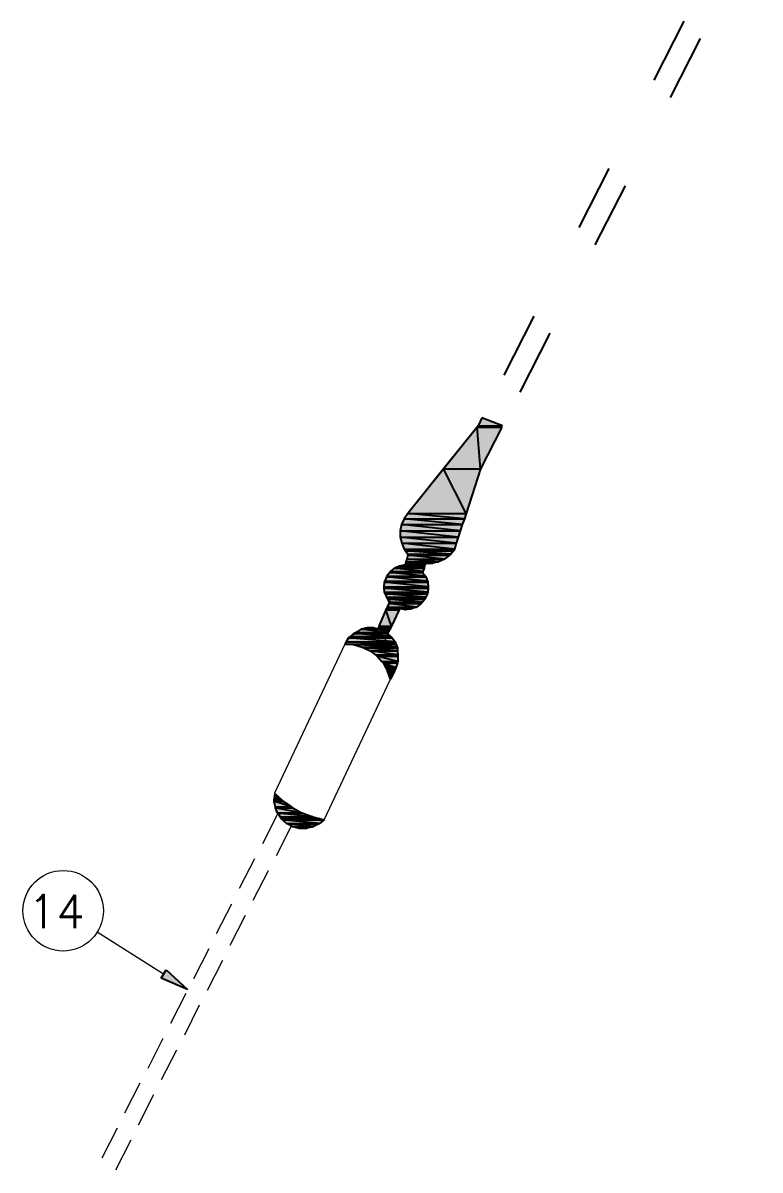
# Model space of a CAD drawing. Header units: millimetres. Extents: x 162108 to 399484, y 66362 to 138751.
# Drawn here: x 237923 to 239260, y 73263 to 75343 of the extents above; entities that cross this region are included whole.
import ezdxf

# ---------------------------------------------------------------- set-up
doc = ezdxf.new("R2010")
doc.units = ezdxf.units.MM
doc.header["$LTSCALE"] = 10
doc.linetypes.add('ACAD_ISO03W100', pattern=[30, 12, -18])
for name, color, linetype in [('12', 32, 'Continuous'), ('at_Entity', 7, 'Continuous'), ('at_Solid', 7, 'Continuous')]:
    doc.layers.add(name, color=color, linetype=linetype)
doc.styles.add('ROMANS', font='romans.shx')

msp = doc.modelspace()

# ---------------------------------------------------------------- hatches: boundary and pattern name
at = {"layer": 'at_Solid'}
for points in [[(238755.5, 74626.8), (238748.8, 74612.5), (238793.2, 74612.5)], [(238747.3, 74610.3), (238686.3, 74534.3), (238753.3, 74534.3)], [(238748.8, 74612.5), (238747.3, 74610.3), (238791.7, 74610.3)], [(238747.3, 74610.3), (238791.7, 74610.3), (238753.3, 74534.3)], [(238748.8, 74612.5), (238793.2, 74612.5), (238791.7, 74610.3)], [(238686.3, 74534.3), (238621.6, 74453.8), (238726.9, 74453.8)], [(238686.3, 74534.3), (238753.3, 74534.3), (238726.9, 74453.8)], [(238621.6, 74453.8), (238614.8, 74444), (238723.9, 74444)], [(238621.6, 74453.8), (238726.9, 74453.8), (238723.9, 74444)], [(238609.6, 74433.4), (238607.3, 74422.2), (238716.4, 74422.2)], [(238614.8, 74444), (238609.6, 74433.4), (238720.2, 74433.4)], [(238609.6, 74433.4), (238720.2, 74433.4), (238716.4, 74422.2)], [(238614.8, 74444), (238723.9, 74444), (238720.2, 74433.4)], [(238607.3, 74422.2), (238607.3, 74410.9), (238712.6, 74410.9)], [(238607.3, 74422.2), (238716.4, 74422.2), (238712.6, 74410.9)], [(238607.3, 74410.9), (238610.3, 74399.6), (238708.9, 74399.6)], [(238607.3, 74410.9), (238712.6, 74410.9), (238708.9, 74399.6)], [(238610.3, 74399.6), (238614.8, 74389), (238705.9, 74389)], [(238610.3, 74399.6), (238708.9, 74399.6), (238705.9, 74389)], [(238614.8, 74389), (238617.1, 74386), (238704.4, 74386)], [(238614.8, 74389), (238705.9, 74389), (238704.4, 74386)], [(238617.1, 74386), (238621.6, 74380), (238699.1, 74380)], [(238617.1, 74386), (238704.4, 74386), (238699.1, 74380)], [(238619.3, 74371), (238617.8, 74365.7), (238677.3, 74365.7)], [(238621.6, 74377.8), (238619.3, 74371), (238687.8, 74371)], [(238619.3, 74371), (238687.8, 74371), (238677.3, 74365.7)], [(238621.6, 74380), (238621.6, 74377.8), (238696.8, 74377.8)], [(238621.6, 74380), (238699.1, 74380), (238696.8, 74377.8)], [(238621.6, 74377.8), (238696.8, 74377.8), (238687.8, 74371)], [(238588.5, 74346.9), (238583.2, 74340.1), (238653.2, 74340.1)], [(238589.2, 74348.4), (238588.5, 74346.9), (238647.9, 74346.9)], [(238588.5, 74346.9), (238647.9, 74346.9), (238653.2, 74340.1)], [(238597.5, 74354.4), (238589.2, 74348.4), (238648.7, 74348.4)], [(238589.2, 74348.4), (238648.7, 74348.4), (238647.9, 74346.9)], [(238606.5, 74358.2), (238597.5, 74354.4), (238650.9, 74354.4)], [(238597.5, 74354.4), (238650.9, 74354.4), (238648.7, 74348.4)], [(238616.3, 74360.4), (238606.5, 74358.2), (238651.7, 74358.2)], [(238606.5, 74358.2), (238651.7, 74358.2), (238650.9, 74354.4)], [(238617.1, 74363.5), (238616.3, 74360.4), (238652.4, 74360.4)], [(238616.3, 74360.4), (238652.4, 74360.4), (238651.7, 74358.2)], [(238617.8, 74363.5), (238617.1, 74363.5), (238654, 74363.5)], [(238617.1, 74363.5), (238654, 74363.5), (238652.4, 74360.4)], [(238617.8, 74365.7), (238617.8, 74363.5), (238666.7, 74363.5)], [(238617.8, 74365.7), (238677.3, 74365.7), (238666.7, 74363.5)], [(238654, 74363.5), (238666.7, 74363.5), (238665.2, 74363.5)], [(238578.7, 74328.8), (238577.9, 74320.6), (238658.5, 74320.6)], [(238579.5, 74331.1), (238578.7, 74328.8), (238657.7, 74328.8)], [(238578.7, 74328.8), (238657.7, 74328.8), (238658.5, 74320.6)], [(238582.5, 74338.6), (238579.5, 74331.1), (238657, 74331.1)], [(238579.5, 74331.1), (238657, 74331.1), (238657.7, 74328.8)], [(238583.2, 74340.1), (238582.5, 74338.6), (238654, 74338.6)], [(238582.5, 74338.6), (238654, 74338.6), (238657, 74331.1)], [(238583.2, 74340.1), (238653.2, 74340.1), (238654, 74338.6)], [(238577.9, 74320.6), (238577.9, 74318.3), (238658.5, 74318.3)], [(238577.9, 74320.6), (238658.5, 74320.6), (238658.5, 74318.3)], [(238577.9, 74318.3), (238578.7, 74310.8), (238657.7, 74310.8)], [(238577.9, 74318.3), (238658.5, 74318.3), (238657.7, 74310.8)], [(238578.7, 74310.8), (238580.2, 74307.8), (238657, 74307.8)], [(238578.7, 74310.8), (238657.7, 74310.8), (238657, 74307.8)], [(238580.2, 74307.8), (238582.5, 74301.8), (238654, 74301.8)], [(238580.2, 74307.8), (238657, 74307.8), (238654, 74301.8)], [(238582.5, 74301.8), (238584.7, 74298), (238652.4, 74298)], [(238582.5, 74301.8), (238654, 74301.8), (238652.4, 74298)], [(238587, 74290.5), (238584, 74283.7), (238637.4, 74283.7)], [(238584.7, 74298), (238587.7, 74292.7), (238647.9, 74292.7)], [(238584.7, 74298), (238652.4, 74298), (238647.9, 74292.7)], [(238587.7, 74292.7), (238587, 74290.5), (238645.7, 74290.5)], [(238587, 74290.5), (238645.7, 74290.5), (238637.4, 74283.7)], [(238587.7, 74292.7), (238647.9, 74292.7), (238645.7, 74290.5)], [(238581.7, 74279.2), (238568.9, 74249.1), (238591.5, 74249.1)], [(238582.5, 74280.7), (238581.7, 74279.2), (238605.8, 74279.2)], [(238581.7, 74279.2), (238605.8, 74279.2), (238591.5, 74249.1)], [(238584, 74283.7), (238582.5, 74281.4), (238629.1, 74281.4)], [(238582.5, 74281.4), (238582.5, 74280.7), (238605.8, 74280.7)], [(238582.5, 74281.4), (238606.5, 74281.4), (238605.8, 74280.7)], [(238582.5, 74280.7), (238605.8, 74280.7), (238605.8, 74279.2)], [(238584, 74283.7), (238637.4, 74283.7), (238629.1, 74281.4)], [(238606.5, 74281.4), (238611.1, 74280.7), (238626.9, 74280.7)], [(238606.5, 74281.4), (238629.1, 74281.4), (238626.9, 74280.7)], [(238611.1, 74280.7), (238626.9, 74280.7), (238616.3, 74279.2)], [(238536.6, 74243.8), (238527.5, 74237.8), (238581.7, 74237.8)], [(238547.8, 74246.1), (238536.6, 74243.8), (238571.2, 74243.8)], [(238536.6, 74243.8), (238571.2, 74243.8), (238581.7, 74237.8)], [(238547.8, 74246.1), (238559.9, 74246.1), (238571.2, 74243.8)], [(238568.9, 74249.1), (238569.7, 74246.1), (238590, 74246.1)], [(238568.9, 74249.1), (238591.5, 74249.1), (238590, 74246.1)], [(238569.7, 74246.1), (238571.9, 74243.1), (238589.2, 74243.1)], [(238569.7, 74246.1), (238590, 74246.1), (238589.2, 74243.1)], [(238571.9, 74243.1), (238576.4, 74241.6), (238587.7, 74241.6)], [(238571.9, 74243.1), (238589.2, 74243.1), (238587.7, 74241.6)], [(238514, 74228), (238509.5, 74221.2), (238598.3, 74221.2)], [(238517.7, 74230.3), (238514, 74228), (238593, 74228)], [(238514, 74228), (238593, 74228), (238598.3, 74221.2)], [(238524.5, 74236.3), (238517.7, 74230.3), (238590.7, 74230.3)], [(238517.7, 74230.3), (238590.7, 74230.3), (238593, 74228)], [(238527.5, 74237.8), (238524.5, 74236.3), (238584.7, 74236.3)], [(238524.5, 74236.3), (238584.7, 74236.3), (238590.7, 74230.3)], [(238527.5, 74237.8), (238581.7, 74237.8), (238584.7, 74236.3)], [(238576.4, 74241.6), (238579.5, 74239.3), (238587, 74239.3)], [(238576.4, 74241.6), (238587.7, 74241.6), (238587, 74239.3)], [(238579.5, 74239.3), (238581, 74238.5), (238584, 74238.5)], [(238579.5, 74239.3), (238587, 74239.3), (238584, 74238.5)], [(238581, 74238.5), (238584, 74238.5), (238581.7, 74238.5)], [(238509.5, 74221.2), (238507.2, 74216.7), (238599.8, 74216.7)], [(238507.2, 74216.7), (238523, 74216), (238600.5, 74216)], [(238507.2, 74216.7), (238599.8, 74216.7), (238600.5, 74216)], [(238509.5, 74221.2), (238598.3, 74221.2), (238599.8, 74216.7)], [(238523, 74216), (238538.8, 74211.5), (238602, 74211.5)], [(238523, 74216), (238600.5, 74216), (238602, 74211.5)], [(238538.8, 74211.5), (238541.8, 74209.9), (238602.8, 74209.9)], [(238538.8, 74211.5), (238602, 74211.5), (238602.8, 74209.9)], [(238541.8, 74209.9), (238553.1, 74204.7), (238602.8, 74204.7)], [(238541.8, 74209.9), (238602.8, 74209.9), (238602.8, 74204.7)], [(238553.1, 74204.7), (238562.9, 74197.2), (238603.5, 74197.2)], [(238553.1, 74204.7), (238602.8, 74204.7), (238603.5, 74197.2)], [(238562.9, 74197.2), (238565.9, 74194.9), (238603.5, 74194.9)], [(238562.9, 74197.2), (238603.5, 74197.2), (238603.5, 74194.9)], [(238565.9, 74194.9), (238574.2, 74185.1), (238603.5, 74185.1)], [(238565.9, 74194.9), (238603.5, 74194.9), (238603.5, 74185.1)], [(238574.2, 74185.1), (238576.4, 74182.9), (238602.8, 74182.9)], [(238574.2, 74185.1), (238603.5, 74185.1), (238602.8, 74182.9)], [(238576.4, 74182.9), (238581.7, 74173.8), (238599.8, 74173.8)], [(238576.4, 74182.9), (238602.8, 74182.9), (238599.8, 74173.8)], [(238581.7, 74173.8), (238584.7, 74168.6), (238597.5, 74168.6)], [(238581.7, 74173.8), (238599.8, 74173.8), (238597.5, 74168.6)], [(238584.7, 74168.6), (238597.5, 74168.6), (238590, 74153.5)], [(238380, 73945.8), (238378.5, 73933.8), (238393.6, 73933.8)], [(238378.5, 73933.8), (238378.5, 73932.3), (238395.1, 73932.3)], [(238378.5, 73933.8), (238393.6, 73933.8), (238395.1, 73932.3)], [(238378.5, 73932.3), (238380.8, 73921.7), (238410.1, 73921.7)], [(238378.5, 73932.3), (238395.1, 73932.3), (238410.1, 73921.7)], [(238380.8, 73921.7), (238380.8, 73920.2), (238411.6, 73920.2)], [(238380.8, 73921.7), (238410.1, 73921.7), (238411.6, 73920.2)], [(238380.8, 73920.2), (238384.6, 73910.4), (238429.7, 73910.4)], [(238380.8, 73920.2), (238411.6, 73920.2), (238429.7, 73910.4)], [(238385.3, 73910.4), (238389.8, 73903.7), (238449.3, 73903.7)], [(238385.3, 73910.4), (238431.2, 73910.4), (238449.3, 73903.7)], [(238389.8, 73903.7), (238392.1, 73899.9), (238462.1, 73899.9)], [(238389.8, 73903.7), (238449.3, 73903.7), (238462.1, 73899.9)], [(238392.1, 73899.9), (238394.3, 73898.4), (238469.6, 73898.4)], [(238392.1, 73899.9), (238462.1, 73899.9), (238469.6, 73898.4)], [(238394.3, 73898.4), (238401.1, 73891.6), (238461.3, 73891.6)], [(238394.3, 73898.4), (238469.6, 73898.4), (238461.3, 73891.6)], [(238401.1, 73891.6), (238404.1, 73890.9), (238459.8, 73890.9)], [(238401.1, 73891.6), (238461.3, 73891.6), (238459.8, 73890.9)], [(238404.1, 73890.9), (238412.4, 73886.4), (238450, 73886.4)], [(238404.1, 73890.9), (238459.8, 73890.9), (238450, 73886.4)], [(238412.4, 73886.4), (238415.4, 73885.6), (238448.5, 73885.6)], [(238412.4, 73886.4), (238450, 73886.4), (238448.5, 73885.6)], [(238415.4, 73885.6), (238424.4, 73883.4), (238438, 73883.4)], [(238415.4, 73885.6), (238448.5, 73885.6), (238438, 73883.4)], [(238424.4, 73883.4), (238438, 73883.4), (238436.5, 73882.6)], [(238182.9, 73626), (238222, 73590.6), (238173.9, 73611)]]:
    msp.add_hatch(color=7, dxfattribs=at).paths.add_polyline_path(points)

# ---------------------------------------------------------------- linework, layer by layer
at = {"linetype": 'ACAD_ISO03W100'}
for p, q in [((239258.3, 75613.4, 0), (238747.3, 74610.3, 0)), ((239288.3, 75581.8, 0), (238793.2, 74612.5, 0))]:
    msp.add_line(p, q, dxfattribs=at)
at = {"layer": 'at_Entity', "color": 7}
for p, q in [((238755.5, 74626.8, 0), (238748.8, 74612.5, 0)), ((238793.2, 74612.5, 0), (238755.5, 74626.8, 0)), ((238747.3, 74610.3, 0), (238686.3, 74534.3, 0)), ((238748.8, 74612.5, 0), (238747.3, 74610.3, 0)), ((238747.3, 74610.3, 0), (238791.7, 74610.3, 0)), ((238753.3, 74534.3, 0), (238747.3, 74610.3, 0)), ((238747.3, 74610.3, 0), (238791.7, 74610.3, 0)), ((238753.3, 74534.3, 0), (238747.3, 74610.3, 0)), ((238748.8, 74612.5, 0), (238793.2, 74612.5, 0)), ((238791.7, 74610.3, 0), (238748.8, 74612.5, 0)), ((238748.8, 74612.5, 0), (238793.2, 74612.5, 0)), ((238791.7, 74610.3, 0), (238748.8, 74612.5, 0)), ((238791.7, 74610.3, 0), (238753.3, 74534.3, 0)), ((238686.3, 74534.3, 0), (238621.6, 74453.8, 0)), ((238686.3, 74534.3, 0), (238753.3, 74534.3, 0)), ((238726.9, 74453.8, 0), (238686.3, 74534.3, 0)), ((238686.3, 74534.3, 0), (238753.3, 74534.3, 0)), ((238726.9, 74453.8, 0), (238686.3, 74534.3, 0)), ((238753.3, 74534.3, 0), (238726.9, 74453.8, 0)), ((238621.6, 74453.8, 0), (238614.8, 74444, 0)), ((238621.6, 74453.8, 0), (238726.9, 74453.8, 0)), ((238723.9, 74444, 0), (238621.6, 74453.8, 0)), ((238621.6, 74453.8, 0), (238726.9, 74453.8, 0)), ((238723.9, 74444, 0), (238621.6, 74453.8, 0)), ((238726.9, 74453.8, 0), (238723.9, 74444, 0)), ((238609.6, 74433.4, 0), (238607.3, 74422.2, 0)), ((238614.8, 74444, 0), (238609.6, 74433.4, 0)), ((238609.6, 74433.4, 0), (238720.2, 74433.4, 0)), ((238716.4, 74422.2, 0), (238609.6, 74433.4, 0)), ((238609.6, 74433.4, 0), (238720.2, 74433.4, 0)), ((238716.4, 74422.2, 0), (238609.6, 74433.4, 0)), ((238614.8, 74444, 0), (238723.9, 74444, 0)), ((238720.2, 74433.4, 0), (238614.8, 74444, 0)), ((238614.8, 74444, 0), (238723.9, 74444, 0)), ((238720.2, 74433.4, 0), (238614.8, 74444, 0)), ((238720.2, 74433.4, 0), (238716.4, 74422.2, 0)), ((238723.9, 74444, 0), (238720.2, 74433.4, 0)), ((238607.3, 74422.2, 0), (238716.4, 74422.2, 0)), ((238607.3, 74422.2, 0), (238607.3, 74410.9, 0)), ((238712.6, 74410.9, 0), (238607.3, 74422.2, 0)), ((238607.3, 74422.2, 0), (238716.4, 74422.2, 0)), ((238712.6, 74410.9, 0), (238607.3, 74422.2, 0)), ((238607.3, 74410.9, 0), (238712.6, 74410.9, 0)), ((238607.3, 74410.9, 0), (238610.3, 74399.6, 0)), ((238708.9, 74399.6, 0), (238607.3, 74410.9, 0)), ((238607.3, 74410.9, 0), (238712.6, 74410.9, 0)), ((238708.9, 74399.6, 0), (238607.3, 74410.9, 0)), ((238712.6, 74410.9, 0), (238708.9, 74399.6, 0)), ((238716.4, 74422.2, 0), (238712.6, 74410.9, 0)), ((238610.3, 74399.6, 0), (238708.9, 74399.6, 0)), ((238610.3, 74399.6, 0), (238614.8, 74389, 0)), ((238705.9, 74389, 0), (238610.3, 74399.6, 0)), ((238610.3, 74399.6, 0), (238708.9, 74399.6, 0)), ((238705.9, 74389, 0), (238610.3, 74399.6, 0)), ((238614.8, 74389, 0), (238705.9, 74389, 0)), ((238614.8, 74389, 0), (238617.1, 74386, 0)), ((238704.4, 74386, 0), (238614.8, 74389, 0)), ((238614.8, 74389, 0), (238705.9, 74389, 0)), ((238704.4, 74386, 0), (238614.8, 74389, 0)), ((238705.9, 74389, 0), (238704.4, 74386, 0)), ((238708.9, 74399.6, 0), (238705.9, 74389, 0)), ((238617.1, 74386, 0), (238704.4, 74386, 0)), ((238617.1, 74386, 0), (238621.6, 74380, 0)), ((238699.1, 74380, 0), (238617.1, 74386, 0)), ((238617.1, 74386, 0), (238704.4, 74386, 0)), ((238699.1, 74380, 0), (238617.1, 74386, 0)), ((238619.3, 74371, 0), (238617.8, 74365.7, 0)), ((238621.6, 74377.8, 0), (238619.3, 74371, 0)), ((238619.3, 74371, 0), (238687.8, 74371, 0)), ((238677.3, 74365.7, 0), (238619.3, 74371, 0)), ((238619.3, 74371, 0), (238687.8, 74371, 0)), ((238677.3, 74365.7, 0), (238619.3, 74371, 0)), ((238621.6, 74380, 0), (238699.1, 74380, 0)), ((238621.6, 74380, 0), (238621.6, 74377.8, 0)), ((238696.8, 74377.8, 0), (238621.6, 74380, 0)), ((238621.6, 74380, 0), (238699.1, 74380, 0)), ((238696.8, 74377.8, 0), (238621.6, 74380, 0)), ((238621.6, 74377.8, 0), (238696.8, 74377.8, 0)), ((238687.8, 74371, 0), (238621.6, 74377.8, 0)), ((238621.6, 74377.8, 0), (238696.8, 74377.8, 0)), ((238687.8, 74371, 0), (238621.6, 74377.8, 0)), ((238687.8, 74371, 0), (238677.3, 74365.7, 0)), ((238696.8, 74377.8, 0), (238687.8, 74371, 0)), ((238699.1, 74380, 0), (238696.8, 74377.8, 0)), ((238704.4, 74386, 0), (238699.1, 74380, 0)), ((238588.5, 74346.9, 0), (238583.2, 74340.1, 0)), ((238589.2, 74348.4, 0), (238588.5, 74346.9, 0)), ((238588.5, 74346.9, 0), (238647.9, 74346.9, 0)), ((238653.2, 74340.1, 0), (238588.5, 74346.9, 0)), ((238588.5, 74346.9, 0), (238647.9, 74346.9, 0)), ((238653.2, 74340.1, 0), (238588.5, 74346.9, 0)), ((238597.5, 74354.4, 0), (238589.2, 74348.4, 0)), ((238589.2, 74348.4, 0), (238648.7, 74348.4, 0)), ((238647.9, 74346.9, 0), (238589.2, 74348.4, 0)), ((238589.2, 74348.4, 0), (238648.7, 74348.4, 0)), ((238647.9, 74346.9, 0), (238589.2, 74348.4, 0)), ((238606.5, 74358.2, 0), (238597.5, 74354.4, 0)), ((238597.5, 74354.4, 0), (238650.9, 74354.4, 0)), ((238648.7, 74348.4, 0), (238597.5, 74354.4, 0)), ((238597.5, 74354.4, 0), (238650.9, 74354.4, 0)), ((238648.7, 74348.4, 0), (238597.5, 74354.4, 0)), ((238616.3, 74360.4, 0), (238606.5, 74358.2, 0)), ((238606.5, 74358.2, 0), (238651.7, 74358.2, 0)), ((238650.9, 74354.4, 0), (238606.5, 74358.2, 0)), ((238606.5, 74358.2, 0), (238651.7, 74358.2, 0)), ((238650.9, 74354.4, 0), (238606.5, 74358.2, 0)), ((238617.1, 74363.5, 0), (238616.3, 74360.4, 0)), ((238616.3, 74360.4, 0), (238652.4, 74360.4, 0)), ((238651.7, 74358.2, 0), (238616.3, 74360.4, 0)), ((238616.3, 74360.4, 0), (238652.4, 74360.4, 0)), ((238651.7, 74358.2, 0), (238616.3, 74360.4, 0)), ((238617.8, 74363.5, 0), (238617.1, 74363.5, 0)), ((238617.1, 74363.5, 0), (238654, 74363.5, 0)), ((238652.4, 74360.4, 0), (238617.1, 74363.5, 0)), ((238617.1, 74363.5, 0), (238654, 74363.5, 0)), ((238652.4, 74360.4, 0), (238617.1, 74363.5, 0)), ((238617.8, 74365.7, 0), (238677.3, 74365.7, 0)), ((238617.8, 74365.7, 0), (238617.8, 74363.5, 0)), ((238666.7, 74363.5, 0), (238617.8, 74365.7, 0)), ((238617.8, 74365.7, 0), (238677.3, 74365.7, 0)), ((238666.7, 74363.5, 0), (238617.8, 74365.7, 0)), ((238617.8, 74363.5, 0), (238666.7, 74363.5, 0)), ((238654, 74363.5, 0), (238617.8, 74363.5, 0)), ((238617.8, 74363.5, 0), (238654, 74363.5, 0)), ((238654, 74363.5, 0), (238617.8, 74363.5, 0)), ((238648.7, 74348.4, 0), (238647.9, 74346.9, 0)), ((238647.9, 74346.9, 0), (238653.2, 74340.1, 0)), ((238650.9, 74354.4, 0), (238648.7, 74348.4, 0)), ((238651.7, 74358.2, 0), (238650.9, 74354.4, 0)), ((238652.4, 74360.4, 0), (238651.7, 74358.2, 0)), ((238654, 74363.5, 0), (238652.4, 74360.4, 0)), ((238654, 74363.5, 0), (238666.7, 74363.5, 0)), ((238665.2, 74363.5, 0), (238654, 74363.5, 0)), ((238666.7, 74363.5, 0), (238665.2, 74363.5, 0)), ((238677.3, 74365.7, 0), (238666.7, 74363.5, 0)), ((238578.7, 74328.8, 0), (238577.9, 74320.6, 0)), ((238579.5, 74331.1, 0), (238578.7, 74328.8, 0)), ((238578.7, 74328.8, 0), (238657.7, 74328.8, 0)), ((238658.5, 74320.6, 0), (238578.7, 74328.8, 0)), ((238578.7, 74328.8, 0), (238657.7, 74328.8, 0)), ((238658.5, 74320.6, 0), (238578.7, 74328.8, 0)), ((238582.5, 74338.6, 0), (238579.5, 74331.1, 0)), ((238579.5, 74331.1, 0), (238657, 74331.1, 0)), ((238657.7, 74328.8, 0), (238579.5, 74331.1, 0)), ((238579.5, 74331.1, 0), (238657, 74331.1, 0)), ((238657.7, 74328.8, 0), (238579.5, 74331.1, 0)), ((238583.2, 74340.1, 0), (238582.5, 74338.6, 0)), ((238582.5, 74338.6, 0), (238654, 74338.6, 0)), ((238657, 74331.1, 0), (238582.5, 74338.6, 0)), ((238582.5, 74338.6, 0), (238654, 74338.6, 0)), ((238657, 74331.1, 0), (238582.5, 74338.6, 0)), ((238583.2, 74340.1, 0), (238653.2, 74340.1, 0)), ((238654, 74338.6, 0), (238583.2, 74340.1, 0)), ((238583.2, 74340.1, 0), (238653.2, 74340.1, 0)), ((238654, 74338.6, 0), (238583.2, 74340.1, 0)), ((238653.2, 74340.1, 0), (238654, 74338.6, 0)), ((238654, 74338.6, 0), (238657, 74331.1, 0)), ((238657, 74331.1, 0), (238657.7, 74328.8, 0)), ((238657.7, 74328.8, 0), (238658.5, 74320.6, 0)), ((238577.9, 74320.6, 0), (238658.5, 74320.6, 0)), ((238577.9, 74320.6, 0), (238577.9, 74318.3, 0)), ((238658.5, 74318.3, 0), (238577.9, 74320.6, 0)), ((238577.9, 74320.6, 0), (238658.5, 74320.6, 0)), ((238658.5, 74318.3, 0), (238577.9, 74320.6, 0)), ((238577.9, 74318.3, 0), (238658.5, 74318.3, 0)), ((238577.9, 74318.3, 0), (238578.7, 74310.8, 0)), ((238657.7, 74310.8, 0), (238577.9, 74318.3, 0)), ((238577.9, 74318.3, 0), (238658.5, 74318.3, 0)), ((238657.7, 74310.8, 0), (238577.9, 74318.3, 0)), ((238578.7, 74310.8, 0), (238657.7, 74310.8, 0)), ((238578.7, 74310.8, 0), (238580.2, 74307.8, 0)), ((238657, 74307.8, 0), (238578.7, 74310.8, 0)), ((238578.7, 74310.8, 0), (238657.7, 74310.8, 0)), ((238657, 74307.8, 0), (238578.7, 74310.8, 0)), ((238580.2, 74307.8, 0), (238657, 74307.8, 0)), ((238580.2, 74307.8, 0), (238582.5, 74301.8, 0)), ((238654, 74301.8, 0), (238580.2, 74307.8, 0)), ((238580.2, 74307.8, 0), (238657, 74307.8, 0)), ((238654, 74301.8, 0), (238580.2, 74307.8, 0)), ((238657, 74307.8, 0), (238654, 74301.8, 0)), ((238657.7, 74310.8, 0), (238657, 74307.8, 0)), ((238658.5, 74318.3, 0), (238657.7, 74310.8, 0)), ((238658.5, 74320.6, 0), (238658.5, 74318.3, 0)), ((238582.5, 74301.8, 0), (238654, 74301.8, 0)), ((238582.5, 74301.8, 0), (238584.7, 74298, 0)), ((238652.4, 74298, 0), (238582.5, 74301.8, 0)), ((238582.5, 74301.8, 0), (238654, 74301.8, 0)), ((238652.4, 74298, 0), (238582.5, 74301.8, 0)), ((238587, 74290.5, 0), (238584, 74283.7, 0)), ((238584.7, 74298, 0), (238652.4, 74298, 0)), ((238584.7, 74298, 0), (238587.7, 74292.7, 0)), ((238647.9, 74292.7, 0), (238584.7, 74298, 0)), ((238584.7, 74298, 0), (238652.4, 74298, 0)), ((238647.9, 74292.7, 0), (238584.7, 74298, 0)), ((238587.7, 74292.7, 0), (238587, 74290.5, 0)), ((238587, 74290.5, 0), (238645.7, 74290.5, 0)), ((238637.4, 74283.7, 0), (238587, 74290.5, 0)), ((238587, 74290.5, 0), (238645.7, 74290.5, 0)), ((238637.4, 74283.7, 0), (238587, 74290.5, 0)), ((238587.7, 74292.7, 0), (238647.9, 74292.7, 0)), ((238645.7, 74290.5, 0), (238587.7, 74292.7, 0)), ((238587.7, 74292.7, 0), (238647.9, 74292.7, 0)), ((238645.7, 74290.5, 0), (238587.7, 74292.7, 0)), ((238645.7, 74290.5, 0), (238637.4, 74283.7, 0)), ((238647.9, 74292.7, 0), (238645.7, 74290.5, 0)), ((238652.4, 74298, 0), (238647.9, 74292.7, 0)), ((238654, 74301.8, 0), (238652.4, 74298, 0)), ((238581.7, 74279.2, 0), (238568.9, 74249.1, 0)), ((238582.5, 74280.7, 0), (238581.7, 74279.2, 0)), ((238581.7, 74279.2, 0), (238605.8, 74279.2, 0)), ((238591.5, 74249.1, 0), (238581.7, 74279.2, 0)), ((238581.7, 74279.2, 0), (238605.8, 74279.2, 0)), ((238591.5, 74249.1, 0), (238581.7, 74279.2, 0)), ((238584, 74283.7, 0), (238582.5, 74281.4, 0)), ((238582.5, 74281.4, 0), (238629.1, 74281.4, 0)), ((238582.5, 74281.4, 0), (238582.5, 74280.7, 0)), ((238605.8, 74280.7, 0), (238582.5, 74281.4, 0)), ((238582.5, 74281.4, 0), (238606.5, 74281.4, 0)), ((238605.8, 74280.7, 0), (238582.5, 74281.4, 0)), ((238582.5, 74280.7, 0), (238605.8, 74280.7, 0)), ((238605.8, 74279.2, 0), (238582.5, 74280.7, 0)), ((238582.5, 74280.7, 0), (238605.8, 74280.7, 0)), ((238605.8, 74279.2, 0), (238582.5, 74280.7, 0)), ((238584, 74283.7, 0), (238637.4, 74283.7, 0)), ((238629.1, 74281.4, 0), (238584, 74283.7, 0)), ((238584, 74283.7, 0), (238637.4, 74283.7, 0)), ((238629.1, 74281.4, 0), (238584, 74283.7, 0)), ((238605.8, 74279.2, 0), (238591.5, 74249.1, 0)), ((238606.5, 74281.4, 0), (238605.8, 74280.7, 0)), ((238605.8, 74280.7, 0), (238605.8, 74279.2, 0)), ((238606.5, 74281.4, 0), (238611.1, 74280.7, 0)), ((238626.9, 74280.7, 0), (238606.5, 74281.4, 0)), ((238606.5, 74281.4, 0), (238629.1, 74281.4, 0)), ((238626.9, 74280.7, 0), (238606.5, 74281.4, 0)), ((238611.1, 74280.7, 0), (238626.9, 74280.7, 0)), ((238611.1, 74280.7, 0), (238626.9, 74280.7, 0)), ((238616.3, 74279.2, 0), (238611.1, 74280.7, 0)), ((238626.9, 74280.7, 0), (238616.3, 74279.2, 0)), ((238629.1, 74281.4, 0), (238626.9, 74280.7, 0)), ((238637.4, 74283.7, 0), (238629.1, 74281.4, 0)), ((238536.6, 74243.8, 0), (238527.5, 74237.8, 0)), ((238547.8, 74246.1, 0), (238536.6, 74243.8, 0)), ((238536.6, 74243.8, 0), (238571.2, 74243.8, 0)), ((238536.6, 74243.8, 0), (238571.2, 74243.8, 0)), ((238571.2, 74243.8, 0), (238536.6, 74243.8, 0)), ((238536.6, 74243.8, 0), (238571.2, 74243.8, 0)), ((238571.2, 74243.8, 0), (238536.6, 74243.8, 0)), ((238581.7, 74237.8, 0), (238536.6, 74243.8, 0)), ((238536.6, 74243.8, 0), (238571.2, 74243.8, 0)), ((238581.7, 74237.8, 0), (238536.6, 74243.8, 0)), ((238559.9, 74246.1, 0), (238547.8, 74246.1, 0)), ((238547.8, 74246.1, 0), (238559.9, 74246.1, 0)), ((238571.2, 74243.8, 0), (238547.8, 74246.1, 0)), ((238547.8, 74246.1, 0), (238559.9, 74246.1, 0)), ((238571.2, 74243.8, 0), (238547.8, 74246.1, 0)), ((238559.9, 74246.1, 0), (238571.2, 74243.8, 0)), ((238568.9, 74249.1, 0), (238591.5, 74249.1, 0)), ((238568.9, 74249.1, 0), (238569.7, 74246.1, 0)), ((238590, 74246.1, 0), (238568.9, 74249.1, 0)), ((238568.9, 74249.1, 0), (238591.5, 74249.1, 0)), ((238590, 74246.1, 0), (238568.9, 74249.1, 0)), ((238569.7, 74246.1, 0), (238590, 74246.1, 0)), ((238569.7, 74246.1, 0), (238571.9, 74243.1, 0)), ((238589.2, 74243.1, 0), (238569.7, 74246.1, 0)), ((238569.7, 74246.1, 0), (238590, 74246.1, 0)), ((238589.2, 74243.1, 0), (238569.7, 74246.1, 0)), ((238571.2, 74243.8, 0), (238581.7, 74237.8, 0)), ((238571.9, 74243.1, 0), (238589.2, 74243.1, 0)), ((238571.9, 74243.1, 0), (238576.4, 74241.6, 0)), ((238587.7, 74241.6, 0), (238571.9, 74243.1, 0)), ((238571.9, 74243.1, 0), (238589.2, 74243.1, 0)), ((238587.7, 74241.6, 0), (238571.9, 74243.1, 0)), ((238589.2, 74243.1, 0), (238587.7, 74241.6, 0)), ((238590, 74246.1, 0), (238589.2, 74243.1, 0)), ((238591.5, 74249.1, 0), (238590, 74246.1, 0)), ((238514, 74228, 0), (238509.5, 74221.2, 0)), ((238517.7, 74230.3, 0), (238514, 74228, 0)), ((238514, 74228, 0), (238593, 74228, 0)), ((238598.3, 74221.2, 0), (238514, 74228, 0)), ((238514, 74228, 0), (238593, 74228, 0)), ((238598.3, 74221.2, 0), (238514, 74228, 0)), ((238524.5, 74236.3, 0), (238517.7, 74230.3, 0)), ((238517.7, 74230.3, 0), (238590.7, 74230.3, 0)), ((238593, 74228, 0), (238517.7, 74230.3, 0)), ((238517.7, 74230.3, 0), (238590.7, 74230.3, 0)), ((238593, 74228, 0), (238517.7, 74230.3, 0)), ((238527.5, 74237.8, 0), (238524.5, 74236.3, 0)), ((238524.5, 74236.3, 0), (238584.7, 74236.3, 0)), ((238590.7, 74230.3, 0), (238524.5, 74236.3, 0)), ((238524.5, 74236.3, 0), (238584.7, 74236.3, 0)), ((238590.7, 74230.3, 0), (238524.5, 74236.3, 0)), ((238527.5, 74237.8, 0), (238581.7, 74237.8, 0)), ((238584.7, 74236.3, 0), (238527.5, 74237.8, 0)), ((238527.5, 74237.8, 0), (238581.7, 74237.8, 0)), ((238584.7, 74236.3, 0), (238527.5, 74237.8, 0)), ((238576.4, 74241.6, 0), (238587.7, 74241.6, 0)), ((238576.4, 74241.6, 0), (238579.5, 74239.3, 0)), ((238587, 74239.3, 0), (238576.4, 74241.6, 0)), ((238576.4, 74241.6, 0), (238587.7, 74241.6, 0)), ((238587, 74239.3, 0), (238576.4, 74241.6, 0)), ((238579.5, 74239.3, 0), (238587, 74239.3, 0)), ((238579.5, 74239.3, 0), (238581, 74238.5, 0)), ((238584, 74238.5, 0), (238579.5, 74239.3, 0)), ((238579.5, 74239.3, 0), (238587, 74239.3, 0)), ((238584, 74238.5, 0), (238579.5, 74239.3, 0)), ((238581, 74238.5, 0), (238584, 74238.5, 0)), ((238581, 74238.5, 0), (238584, 74238.5, 0)), ((238581.7, 74238.5, 0), (238581, 74238.5, 0)), ((238584, 74238.5, 0), (238581.7, 74238.5, 0)), ((238581.7, 74237.8, 0), (238584.7, 74236.3, 0)), ((238587, 74239.3, 0), (238584, 74238.5, 0)), ((238584.7, 74236.3, 0), (238590.7, 74230.3, 0)), ((238587.7, 74241.6, 0), (238587, 74239.3, 0)), ((238590.7, 74230.3, 0), (238593, 74228, 0)), ((238593, 74228, 0), (238598.3, 74221.2, 0)), ((238509.5, 74221.2, 0), (238507.2, 74216.7, 0)), ((238507.2, 74216.7, 0), (238599.8, 74216.7, 0)), ((238507.2, 74216.7, 0), (238523, 74216, 0)), ((238600.5, 74216, 0), (238507.2, 74216.7, 0)), ((238507.2, 74216.7, 0), (238599.8, 74216.7, 0)), ((238600.5, 74216, 0), (238507.2, 74216.7, 0)), ((238509.5, 74221.2, 0), (238598.3, 74221.2, 0)), ((238599.8, 74216.7, 0), (238509.5, 74221.2, 0)), ((238509.5, 74221.2, 0), (238598.3, 74221.2, 0)), ((238599.8, 74216.7, 0), (238509.5, 74221.2, 0)), ((238523, 74216, 0), (238600.5, 74216, 0)), ((238523, 74216, 0), (238538.8, 74211.5, 0)), ((238602, 74211.5, 0), (238523, 74216, 0)), ((238523, 74216, 0), (238600.5, 74216, 0)), ((238602, 74211.5, 0), (238523, 74216, 0)), ((238538.8, 74211.5, 0), (238602, 74211.5, 0)), ((238538.8, 74211.5, 0), (238541.8, 74209.9, 0)), ((238602.8, 74209.9, 0), (238538.8, 74211.5, 0)), ((238538.8, 74211.5, 0), (238602, 74211.5, 0)), ((238602.8, 74209.9, 0), (238538.8, 74211.5, 0)), ((238541.8, 74209.9, 0), (238602.8, 74209.9, 0)), ((238541.8, 74209.9, 0), (238553.1, 74204.7, 0)), ((238602.8, 74204.7, 0), (238541.8, 74209.9, 0)), ((238541.8, 74209.9, 0), (238602.8, 74209.9, 0)), ((238602.8, 74204.7, 0), (238541.8, 74209.9, 0)), ((238553.1, 74204.7, 0), (238602.8, 74204.7, 0)), ((238553.1, 74204.7, 0), (238562.9, 74197.2, 0)), ((238603.5, 74197.2, 0), (238553.1, 74204.7, 0)), ((238553.1, 74204.7, 0), (238602.8, 74204.7, 0)), ((238603.5, 74197.2, 0), (238553.1, 74204.7, 0)), ((238598.3, 74221.2, 0), (238599.8, 74216.7, 0)), ((238599.8, 74216.7, 0), (238600.5, 74216, 0)), ((238600.5, 74216, 0), (238602, 74211.5, 0)), ((238602, 74211.5, 0), (238602.8, 74209.9, 0)), ((238602.8, 74209.9, 0), (238602.8, 74204.7, 0)), ((238602.8, 74204.7, 0), (238603.5, 74197.2, 0)), ((238562.9, 74197.2, 0), (238603.5, 74197.2, 0)), ((238562.9, 74197.2, 0), (238565.9, 74194.9, 0)), ((238603.5, 74194.9, 0), (238562.9, 74197.2, 0)), ((238562.9, 74197.2, 0), (238603.5, 74197.2, 0)), ((238603.5, 74194.9, 0), (238562.9, 74197.2, 0)), ((238565.9, 74194.9, 0), (238603.5, 74194.9, 0)), ((238565.9, 74194.9, 0), (238574.2, 74185.1, 0)), ((238603.5, 74185.1, 0), (238565.9, 74194.9, 0)), ((238565.9, 74194.9, 0), (238603.5, 74194.9, 0)), ((238603.5, 74185.1, 0), (238565.9, 74194.9, 0)), ((238574.2, 74185.1, 0), (238603.5, 74185.1, 0)), ((238574.2, 74185.1, 0), (238576.4, 74182.9, 0)), ((238602.8, 74182.9, 0), (238574.2, 74185.1, 0)), ((238574.2, 74185.1, 0), (238603.5, 74185.1, 0)), ((238602.8, 74182.9, 0), (238574.2, 74185.1, 0)), ((238576.4, 74182.9, 0), (238602.8, 74182.9, 0)), ((238576.4, 74182.9, 0), (238581.7, 74173.8, 0)), ((238599.8, 74173.8, 0), (238576.4, 74182.9, 0)), ((238576.4, 74182.9, 0), (238602.8, 74182.9, 0)), ((238599.8, 74173.8, 0), (238576.4, 74182.9, 0)), ((238602.8, 74182.9, 0), (238599.8, 74173.8, 0)), ((238603.5, 74185.1, 0), (238602.8, 74182.9, 0)), ((238603.5, 74197.2, 0), (238603.5, 74194.9, 0)), ((238603.5, 74194.9, 0), (238603.5, 74185.1, 0)), ((238581.7, 74173.8, 0), (238599.8, 74173.8, 0)), ((238581.7, 74173.8, 0), (238584.7, 74168.6, 0)), ((238597.5, 74168.6, 0), (238581.7, 74173.8, 0)), ((238581.7, 74173.8, 0), (238599.8, 74173.8, 0)), ((238597.5, 74168.6, 0), (238581.7, 74173.8, 0)), ((238584.7, 74168.6, 0), (238597.5, 74168.6, 0)), ((238584.7, 74168.6, 0), (238597.5, 74168.6, 0)), ((238590, 74153.5, 0), (238584.7, 74168.6, 0)), ((238597.5, 74168.6, 0), (238590, 74153.5, 0)), ((238599.8, 74173.8, 0), (238597.5, 74168.6, 0)), ((238380, 73945.8, 0), (238378.5, 73933.8, 0)), ((238378.5, 73933.8, 0), (238393.6, 73933.8, 0)), ((238378.5, 73933.8, 0), (238378.5, 73932.3, 0)), ((238395.1, 73932.3, 0), (238378.5, 73933.8, 0)), ((238378.5, 73933.8, 0), (238393.6, 73933.8, 0)), ((238395.1, 73932.3, 0), (238378.5, 73933.8, 0)), ((238378.5, 73932.3, 0), (238395.1, 73932.3, 0)), ((238378.5, 73932.3, 0), (238380.8, 73921.7, 0)), ((238410.1, 73921.7, 0), (238378.5, 73932.3, 0)), ((238378.5, 73932.3, 0), (238395.1, 73932.3, 0)), ((238410.1, 73921.7, 0), (238378.5, 73932.3, 0)), ((238393.6, 73933.8, 0), (238380, 73945.8, 0)), ((238393.6, 73933.8, 0), (238395.1, 73932.3, 0)), ((238395.1, 73932.3, 0), (238410.1, 73921.7, 0)), ((238380.8, 73921.7, 0), (238410.1, 73921.7, 0)), ((238380.8, 73921.7, 0), (238380.8, 73920.2, 0)), ((238411.6, 73920.2, 0), (238380.8, 73921.7, 0)), ((238380.8, 73921.7, 0), (238410.1, 73921.7, 0)), ((238411.6, 73920.2, 0), (238380.8, 73921.7, 0)), ((238380.8, 73920.2, 0), (238411.6, 73920.2, 0)), ((238380.8, 73920.2, 0), (238384.6, 73910.4, 0)), ((238429.7, 73910.4, 0), (238380.8, 73920.2, 0)), ((238380.8, 73920.2, 0), (238411.6, 73920.2, 0)), ((238429.7, 73910.4, 0), (238380.8, 73920.2, 0)), ((238384.6, 73910.4, 0), (238429.7, 73910.4, 0)), ((238384.6, 73910.4, 0), (238431.2, 73910.4, 0)), ((238431.2, 73910.4, 0), (238384.6, 73910.4, 0)), ((238384.6, 73910.4, 0), (238431.2, 73910.4, 0)), ((238431.2, 73910.4, 0), (238384.6, 73910.4, 0)), ((238385.3, 73910.4, 0), (238389.8, 73903.7, 0)), ((238449.3, 73903.7, 0), (238385.3, 73910.4, 0)), ((238385.3, 73910.4, 0), (238431.2, 73910.4, 0)), ((238449.3, 73903.7, 0), (238385.3, 73910.4, 0)), ((238410.1, 73921.7, 0), (238411.6, 73920.2, 0)), ((238411.6, 73920.2, 0), (238429.7, 73910.4, 0)), ((238431.2, 73910.4, 0), (238449.3, 73903.7, 0)), ((238389.8, 73903.7, 0), (238449.3, 73903.7, 0)), ((238389.8, 73903.7, 0), (238392.1, 73899.9, 0)), ((238462.1, 73899.9, 0), (238389.8, 73903.7, 0)), ((238389.8, 73903.7, 0), (238449.3, 73903.7, 0)), ((238462.1, 73899.9, 0), (238389.8, 73903.7, 0)), ((238392.1, 73899.9, 0), (238462.1, 73899.9, 0)), ((238392.1, 73899.9, 0), (238394.3, 73898.4, 0)), ((238469.6, 73898.4, 0), (238392.1, 73899.9, 0)), ((238392.1, 73899.9, 0), (238462.1, 73899.9, 0)), ((238469.6, 73898.4, 0), (238392.1, 73899.9, 0)), ((238394.3, 73898.4, 0), (238469.6, 73898.4, 0)), ((238394.3, 73898.4, 0), (238401.1, 73891.6, 0)), ((238461.3, 73891.6, 0), (238394.3, 73898.4, 0)), ((238394.3, 73898.4, 0), (238469.6, 73898.4, 0)), ((238461.3, 73891.6, 0), (238394.3, 73898.4, 0)), ((238401.1, 73891.6, 0), (238461.3, 73891.6, 0)), ((238401.1, 73891.6, 0), (238404.1, 73890.9, 0)), ((238459.8, 73890.9, 0), (238401.1, 73891.6, 0)), ((238401.1, 73891.6, 0), (238461.3, 73891.6, 0)), ((238459.8, 73890.9, 0), (238401.1, 73891.6, 0)), ((238404.1, 73890.9, 0), (238459.8, 73890.9, 0)), ((238404.1, 73890.9, 0), (238412.4, 73886.4, 0)), ((238450, 73886.4, 0), (238404.1, 73890.9, 0)), ((238404.1, 73890.9, 0), (238459.8, 73890.9, 0)), ((238450, 73886.4, 0), (238404.1, 73890.9, 0)), ((238449.3, 73903.7, 0), (238462.1, 73899.9, 0)), ((238459.8, 73890.9, 0), (238450, 73886.4, 0)), ((238461.3, 73891.6, 0), (238459.8, 73890.9, 0)), ((238469.6, 73898.4, 0), (238461.3, 73891.6, 0)), ((238462.1, 73899.9, 0), (238469.6, 73898.4, 0)), ((238412.4, 73886.4, 0), (238450, 73886.4, 0)), ((238412.4, 73886.4, 0), (238415.4, 73885.6, 0)), ((238448.5, 73885.6, 0), (238412.4, 73886.4, 0)), ((238412.4, 73886.4, 0), (238450, 73886.4, 0)), ((238448.5, 73885.6, 0), (238412.4, 73886.4, 0)), ((238415.4, 73885.6, 0), (238448.5, 73885.6, 0)), ((238415.4, 73885.6, 0), (238424.4, 73883.4, 0)), ((238438, 73883.4, 0), (238415.4, 73885.6, 0)), ((238415.4, 73885.6, 0), (238448.5, 73885.6, 0)), ((238438, 73883.4, 0), (238415.4, 73885.6, 0)), ((238424.4, 73883.4, 0), (238438, 73883.4, 0)), ((238424.4, 73883.4, 0), (238438, 73883.4, 0)), ((238436.5, 73882.6, 0), (238424.4, 73883.4, 0)), ((238438, 73883.4, 0), (238436.5, 73882.6, 0)), ((238448.5, 73885.6, 0), (238438, 73883.4, 0)), ((238450, 73886.4, 0), (238448.5, 73885.6, 0)), ((238173.9, 73611, 0), (238182.9, 73626, 0)), ((238182.9, 73626, 0), (238222, 73590.6, 0)), ((238222, 73590.6, 0), (238173.9, 73611, 0))]:
    msp.add_line(p, q, dxfattribs=at)
at = {"layer": 'at_Entity', "color": 7, "lineweight": 5}
for p, q in [((238747.3, 74610.3, 0), (238621.6, 74453.8, 0)), ((238747.3, 74610.3, 0), (238753.3, 74534.3, 0)), ((238784.9, 74597.5, 0), (238753.3, 74534.3, 0)), ((238753.3, 74534.3, 0), (238704.4, 74386, 0)), ((238621.6, 74453.8, 0), (238614.8, 74444, 0)), ((238609.6, 74433.4, 0), (238607.3, 74422.2, 0)), ((238614.8, 74444, 0), (238609.6, 74433.4, 0)), ((238607.3, 74422.2, 0), (238607.3, 74410.9, 0)), ((238607.3, 74410.9, 0), (238610.3, 74399.6, 0)), ((238610.3, 74399.6, 0), (238614.8, 74389, 0)), ((238614.8, 74389, 0), (238621.6, 74380, 0)), ((238621.6, 74380, 0), (238616.3, 74360.4, 0)), ((238676.5, 74365.7, 0), (238687.8, 74371, 0)), ((238687.8, 74371, 0), (238696.8, 74377.8, 0)), ((238696.8, 74377.8, 0), (238704.4, 74386, 0)), ((238589.2, 74348.4, 0), (238583.2, 74340.1, 0)), ((238597.5, 74354.4, 0), (238589.2, 74348.4, 0)), ((238606.5, 74358.2, 0), (238597.5, 74354.4, 0)), ((238616.3, 74360.4, 0), (238606.5, 74358.2, 0)), ((238654, 74363.5, 0), (238647.9, 74346.9, 0)), ((238654, 74338.6, 0), (238647.9, 74346.9, 0)), ((238654, 74364.2, 0), (238665.2, 74363.5, 0)), ((238665.2, 74363.5, 0), (238676.5, 74365.7, 0)), ((238579.5, 74331.1, 0), (238577.9, 74320.6, 0)), ((238583.2, 74340.1, 0), (238579.5, 74331.1, 0)), ((238657.7, 74328.8, 0), (238654, 74338.6, 0)), ((238658.5, 74318.3, 0), (238657.7, 74328.8, 0)), ((238577.9, 74320.6, 0), (238578.7, 74310.8, 0)), ((238578.7, 74310.8, 0), (238582.5, 74301.8, 0)), ((238652.4, 74298, 0), (238657, 74307.8, 0)), ((238657, 74307.8, 0), (238658.5, 74318.3, 0)), ((238566.7, 74244.6, 0), (238589.2, 74295.7, 0)), ((238582.5, 74301.8, 0), (238587.7, 74292.7, 0)), ((238637.4, 74283.7, 0), (238645.7, 74290.5, 0)), ((238645.7, 74290.5, 0), (238652.4, 74298, 0)), ((238577.2, 74217.5, 0), (238606.5, 74281.4, 0)), ((238606.5, 74281.4, 0), (238616.3, 74279.2, 0)), ((238616.3, 74279.2, 0), (238626.9, 74280.7, 0)), ((238626.9, 74280.7, 0), (238637.4, 74283.7, 0)), ((238536.6, 74243.8, 0), (238524.5, 74236.3, 0)), ((238544.8, 74246.1, 0), (238534.3, 74242.3, 0)), ((238556.1, 74246.8, 0), (238544.8, 74246.1, 0)), ((238567.4, 74244.6, 0), (238556.1, 74246.8, 0)), ((238577.9, 74240.8, 0), (238567.4, 74244.6, 0)), ((238568.9, 74250.6, 0), (238570.4, 74245.3, 0)), ((238570.4, 74245.3, 0), (238573.4, 74241.6, 0)), ((238514, 74228, 0), (238507.2, 74216.7, 0)), ((238524.5, 74236.3, 0), (238514, 74228, 0)), ((238524.5, 74237, 0), (238515.5, 74229.5, 0)), ((238534.3, 74242.3, 0), (238524.5, 74237, 0)), ((238573.4, 74241.6, 0), (238577.9, 74239.3, 0)), ((238587, 74234, 0), (238577.9, 74240.8, 0)), ((238577.9, 74239.3, 0), (238583.2, 74238.5, 0)), ((238583.2, 74238.5, 0), (238587.7, 74240, 0)), ((238594.5, 74225.8, 0), (238587, 74234, 0)), ((238600.5, 74216.7, 0), (238594.5, 74225.8, 0)), ((238507.2, 74216.7, 0), (238379.3, 73946.6, 0)), ((238523, 74216, 0), (238507.2, 74216.7, 0)), ((238538.8, 74211.5, 0), (238523, 74216, 0)), ((238553.1, 74204.7, 0), (238538.8, 74211.5, 0)), ((238565.9, 74194.9, 0), (238553.1, 74204.7, 0)), ((238603.5, 74205.4, 0), (238600.5, 74216.7, 0)), ((238602.8, 74209.9, 0), (238603.5, 74197.2, 0)), ((238604.3, 74194.1, 0), (238603.5, 74205.4, 0)), ((238576.4, 74182.9, 0), (238565.9, 74194.9, 0)), ((238584.7, 74168.6, 0), (238576.4, 74182.9, 0)), ((238599.8, 74173.8, 0), (238603.5, 74185.1, 0)), ((238603.5, 74185.1, 0), (238603.5, 74197.2, 0)), ((238469.6, 73898.4, 0), (238599.8, 74173.8, 0)), ((238590, 74153.5, 0), (238584.7, 74168.6, 0)), ((238380, 73945.8, 0), (238378.5, 73933.8, 0)), ((238378.5, 73933.8, 0), (238380.8, 73921.7, 0)), ((238379.3, 73946.6, 0), (238394.3, 73932.3, 0)), ((238394.3, 73932.3, 0), (238411.6, 73921, 0)), ((238386.1, 73911.2, 0), (238357.5, 73854.8, 0)), ((238380.8, 73921.7, 0), (238385.3, 73910.4, 0)), ((238385.3, 73910.4, 0), (238392.1, 73899.9, 0)), ((238411.6, 73921, 0), (238429.7, 73911.2, 0)), ((238429.7, 73911.2, 0), (238449.3, 73903.7, 0)), ((238410.9, 73889.4, 0), (238382.3, 73832.9, 0)), ((238392.1, 73899.9, 0), (238401.1, 73891.6, 0)), ((238401.1, 73891.6, 0), (238412.4, 73886.4, 0)), ((238448.5, 73885.6, 0), (238459.8, 73890.9, 0)), ((238449.3, 73903.7, 0), (238469.6, 73898.4, 0)), ((238459.8, 73890.9, 0), (238469.6, 73898.4, 0)), ((238412.4, 73886.4, 0), (238424.4, 73883.4, 0)), ((238424.4, 73883.4, 0), (238436.5, 73882.6, 0)), ((238436.5, 73882.6, 0), (238448.5, 73885.6, 0)), ((238343.2, 73827.7, 0), (238315.3, 73773.5, 0)), ((238368, 73805.9, 0), (238340.2, 73751.7, 0)), ((238301.8, 73745.6, 0), (238273.9, 73691.5, 0)), ((238326.6, 73724.6, 0), (238298.8, 73670.4, 0)), ((238178.4, 73618.5, 0), (238058, 73694.5, 0)), ((238260.4, 73664.4, 0), (238232.5, 73610.2, 0)), ((238285.2, 73643.3, 0), (238257.4, 73589.1, 0)), ((238219, 73583.1, 0), (238191.2, 73528.9, 0)), ((238243.1, 73562, 0), (238216, 73507.9, 0)), ((238176.9, 73501.8, 0), (238149.8, 73447.7, 0)), ((238201.7, 73480.8, 0), (238173.9, 73426.6, 0)), ((238135.5, 73420.6, 0), (238107.6, 73366.4, 0)), ((238160.3, 73399.5, 0), (238132.5, 73344.6, 0)), ((238094.1, 73339.3, 0), (238066.2, 73285.1, 0)), ((238118.9, 73317.5, 0), (238091.1, 73263.3, 0))]:
    msp.add_line(p, q, dxfattribs=at)
msp.add_circle((237996.2, 73733.4, 0), 73, dxfattribs=at)

# ---------------------------------------------------------------- texts
at = {"layer": '12', "style": 'ROMANS'}
msp.add_text('14', height=60, dxfattribs=at).set_placement((237932.5, 73702.1, 0))

doc.saveas('drawing.dxf')
